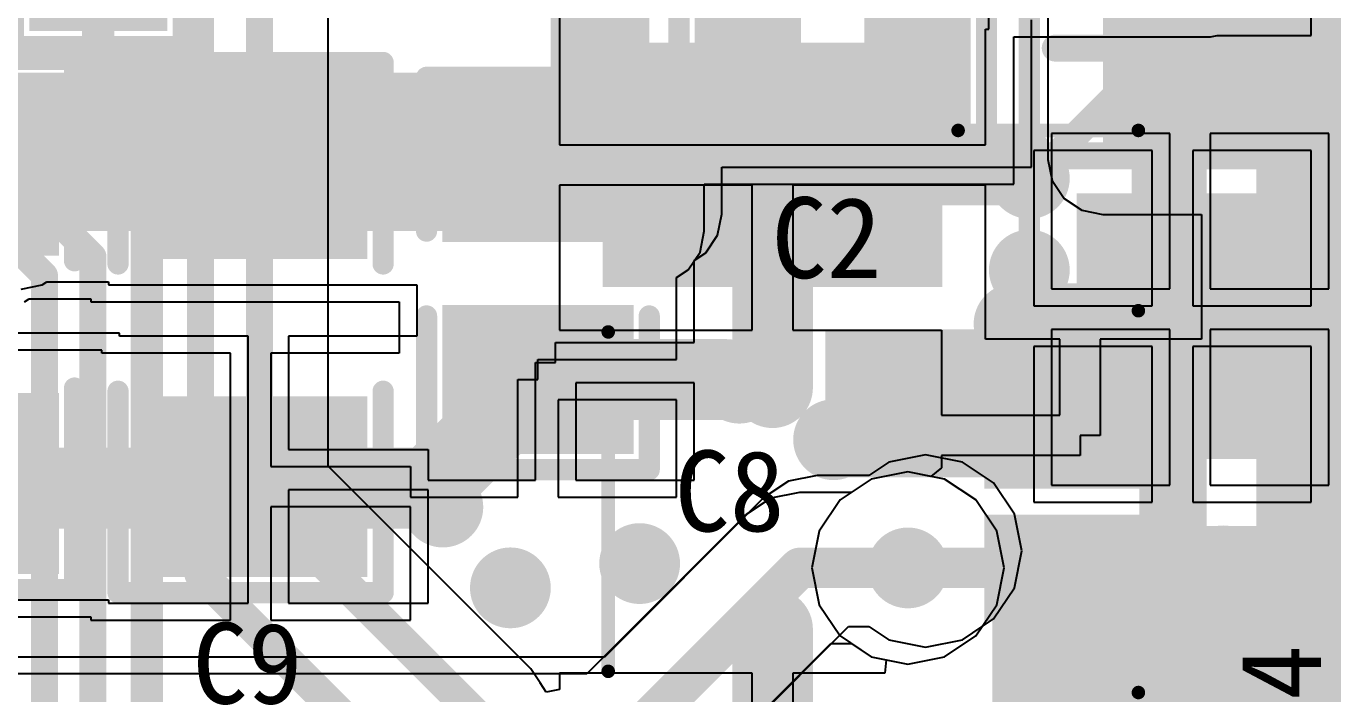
# Model space of a CAD drawing. Header units: millimetres. Extents: x 192 to 285.3, y 128.7 to 184.7.
# Drawn here: x 211.67 to 223.99, y 140.97 to 147.27 of the extents above; entities that cross this region are included whole.
import ezdxf

# ---------------------------------------------------------------- set-up
doc = ezdxf.new("R2010")
doc.units = ezdxf.units.MM
for name, color, linetype in [('BottomLayer', 5, 'Continuous'), ('BottomOverlay', 54, 'Continuous'), ('BottomPaste', 16, 'Continuous'), ('BottomSolder', 6, 'Continuous'), ('ConnectLayer', 7, 'Continuous'), ('MidLayer1', 16, 'Continuous'), ('MidLayer2', 76, 'Continuous'), ('MultiLayer', 9, 'Continuous'), ('TopLayer', 1, 'Continuous'), ('TopOverlay', 2, 'Continuous'), ('TopPaste', 8, 'Continuous'), ('TopSolder', 216, 'Continuous'), ('ViaHoleLayer', 16, 'Continuous')]:
    doc.layers.add(name, color=color, linetype=linetype)

# ---------------------------------------------------------------- blocks, each defined once
blk = doc.blocks.new('DO_214AC_B_16')
at = {"layer": 'BottomLayer'}
for points in [[(-1.137, -0.806), (1.163, -0.806), (-1.137, 0.794), (1.163, 0.794)], [(3.263, -0.806), (5.563, -0.806), (3.263, 0.794), (5.563, 0.794)]]:
    blk.add_solid(points, dxfattribs=at)
at = {"layer": 'BottomOverlay'}
for points, const_width in [([(-0.387, 1.344), (4.813, 1.344)], 0.2), ([(1.619, 0.921), (2.635, -0.095)], 0.254), ([(1.619, -1.111), (1.619, 0.921)], 0.254), ([(2.635, -0.603), (2.635, 0.921)], 0.254), ([(1.619, -1.111), (2.635, -0.095)], 0.254), ([(2.635, -1.111), (2.635, -0.603)], 0.254), ([(-0.387, -1.356), (4.813, -1.356)], 0.2)]:
    blk.add_lwpolyline(points, dxfattribs=dict(at, const_width=const_width))
for points, const_width in [([(-0.437, 1.344, 1), (-0.337, 1.344, 1)], 0.1), ([(4.763, 1.344, 1), (4.863, 1.344, 1)], 0.1), ([(1.556, 0.921, 1), (1.683, 0.921, 1)], 0.127), ([(1.556, 0.921, 1), (1.683, 0.921, 1)], 0.127), ([(2.572, 0.921, 1), (2.699, 0.921, 1)], 0.127), ([(2.572, -0.095, 1), (2.699, -0.095, 1)], 0.127), ([(2.572, -0.095, 1), (2.699, -0.095, 1)], 0.127), ([(2.572, -0.603, 1), (2.699, -0.603, 1)], 0.127), ([(2.572, -0.603, 1), (2.699, -0.603, 1)], 0.127), ([(1.556, -1.111, 1), (1.683, -1.111, 1)], 0.127), ([(1.556, -1.111, 1), (1.683, -1.111, 1)], 0.127), ([(2.572, -1.111, 1), (2.699, -1.111, 1)], 0.127), ([(-0.437, -1.356, 1), (-0.337, -1.356, 1)], 0.1), ([(4.763, -1.356, 1), (4.863, -1.356, 1)], 0.1)]:
    blk.add_lwpolyline(points, format="xyb", close=True, dxfattribs=dict(at, const_width=const_width))
at = {"layer": 'BottomPaste'}
for points in [[(-1.137, -0.806), (1.163, -0.806), (-1.137, 0.794), (1.163, 0.794)], [(3.263, -0.806), (5.563, -0.806), (3.263, 0.794), (5.563, 0.794)]]:
    blk.add_solid(points, dxfattribs=at)
at = {"layer": 'BottomSolder'}
for points in [[(-1.238, -0.908), (1.265, -0.908), (-1.238, 0.895), (1.265, 0.895)], [(3.162, -0.908), (5.665, -0.908), (3.162, 0.895), (5.665, 0.895)]]:
    blk.add_solid(points, dxfattribs=at)
blk = doc.blocks.new('DO_214AC_19')
at = {"layer": 'TopLayer'}
for points in [[(-1.137, -0.794), (1.163, -0.794), (-1.137, 0.806), (1.163, 0.806)], [(3.263, -0.794), (5.563, -0.794), (3.263, 0.806), (5.563, 0.806)]]:
    blk.add_solid(points, dxfattribs=at)
at = {"layer": 'TopOverlay'}
for points, const_width in [([(-0.387, 1.356), (4.813, 1.356)], 0.2), ([(1.619, 1.111), (1.619, -0.921)], 0.254), ([(1.619, 1.111), (2.635, 0.095)], 0.254), ([(2.635, 1.111), (2.635, 0.603)], 0.254), ([(2.635, 0.603), (2.635, -0.921)], 0.254), ([(2.635, 0.095), (1.619, -0.921)], 0.254), ([(-0.387, -1.344), (4.813, -1.344)], 0.2)]:
    blk.add_lwpolyline(points, dxfattribs=dict(at, const_width=const_width))
for points, const_width in [([(-0.437, 1.356, 1), (-0.337, 1.356, 1)], 0.1), ([(4.763, 1.356, 1), (4.863, 1.356, 1)], 0.1), ([(1.556, 1.111, 1), (1.683, 1.111, 1)], 0.127), ([(1.556, 1.111, 1), (1.683, 1.111, 1)], 0.127), ([(2.572, 1.111, 1), (2.699, 1.111, 1)], 0.127), ([(2.572, 0.603, 1), (2.699, 0.603, 1)], 0.127), ([(2.572, 0.603, 1), (2.699, 0.603, 1)], 0.127), ([(2.572, 0.095, 1), (2.699, 0.095, 1)], 0.127), ([(2.572, 0.095, 1), (2.699, 0.095, 1)], 0.127), ([(1.556, -0.921, 1), (1.683, -0.921, 1)], 0.127), ([(1.556, -0.921, 1), (1.683, -0.921, 1)], 0.127), ([(2.572, -0.921, 1), (2.699, -0.921, 1)], 0.127), ([(-0.437, -1.344, 1), (-0.337, -1.344, 1)], 0.1), ([(4.763, -1.344, 1), (4.863, -1.344, 1)], 0.1)]:
    blk.add_lwpolyline(points, format="xyb", close=True, dxfattribs=dict(at, const_width=const_width))
at = {"layer": 'TopPaste'}
for points in [[(-1.137, -0.794), (1.163, -0.794), (-1.137, 0.806), (1.163, 0.806)], [(3.263, -0.794), (5.563, -0.794), (3.263, 0.806), (5.563, 0.806)]]:
    blk.add_solid(points, dxfattribs=at)
at = {"layer": 'TopSolder'}
for points in [[(-1.238, -0.895), (1.265, -0.895), (-1.238, 0.908), (1.265, 0.908)], [(3.162, -0.895), (5.665, -0.895), (3.162, 0.908), (5.665, 0.908)]]:
    blk.add_solid(points, dxfattribs=at)
blk = doc.blocks.new('MOLEX_53261_0271_B_58')
at = {"layer": 'BottomLayer'}
for points in [[(-2.125, 0.625), (-2.125, 3.625), (-4.225, 0.625), (-4.225, 3.625)], [(4.225, 0.625), (4.225, 3.625), (2.125, 0.625), (2.125, 3.625)], [(-0.225, -1.575), (-0.225, 0.025), (-1.025, -1.575), (-1.025, 0.025)], [(1.025, -1.575), (1.025, 0.025), (0.225, -1.575), (0.225, 0.025)]]:
    blk.add_solid(points, dxfattribs=at)
at = {"layer": 'BottomOverlay', "const_width": 0.127}
for points in [[(-1.6, 3.675), (1.6, 3.675)], [(-3.5, 0.375), (-3.5, -1.325)], [(3.5, 0.375), (3.5, -1.325)], [(-3.5, -1.325), (-1.8, -1.325)], [(1.8, -1.325), (3.5, -1.325)]]:
    blk.add_lwpolyline(points, dxfattribs=at)
at = {"layer": 'BottomOverlay'}
for points, const_width in [([(-1.632, 3.675, 1), (-1.568, 3.675, 1)], 0.0635), ([(1.568, 3.675, 1), (1.632, 3.675, 1)], 0.0635), ([(-3.532, 0.375, 1), (-3.468, 0.375, 1)], 0.0635), ([(3.468, 0.375, 1), (3.532, 0.375, 1)], 0.0635), ([(-3.532, -1.325, 1), (-3.468, -1.325, 1)], 0.0635), ([(-3.532, -1.325, 1), (-3.468, -1.325, 1)], 0.0635), ([(-1.832, -1.325, 1), (-1.768, -1.325, 1)], 0.0635), ([(1.768, -1.325, 1), (1.832, -1.325, 1)], 0.0635), ([(3.468, -1.325, 1), (3.532, -1.325, 1)], 0.0635), ([(3.468, -1.325, 1), (3.532, -1.325, 1)], 0.0635), ([(-0.825, -2.125, 1), (-0.425, -2.125, 1)], 0.4)]:
    blk.add_lwpolyline(points, format="xyb", close=True, dxfattribs=dict(at, const_width=const_width))
at = {"layer": 'BottomPaste'}
for points in [[(-2.125, 0.625), (-2.125, 3.625), (-4.225, 0.625), (-4.225, 3.625)], [(4.225, 0.625), (4.225, 3.625), (2.125, 0.625), (2.125, 3.625)], [(-0.225, -1.575), (-0.225, 0.025), (-1.025, -1.575), (-1.025, 0.025)], [(1.025, -1.575), (1.025, 0.025), (0.225, -1.575), (0.225, 0.025)]]:
    blk.add_solid(points, dxfattribs=at)
at = {"layer": 'BottomSolder'}
for points in [[(-2.023, 0.523), (-2.023, 3.727), (-4.327, 0.523), (-4.327, 3.727)], [(4.327, 0.523), (4.327, 3.727), (2.023, 0.523), (2.023, 3.727)], [(-0.123, -1.677), (-0.123, 0.127), (-1.127, -1.677), (-1.127, 0.127)], [(1.127, -1.677), (1.127, 0.127), (0.123, -1.677), (0.123, 0.127)]]:
    blk.add_solid(points, dxfattribs=at)
blk = doc.blocks.new('1206_67')
at = {"layer": 'TopLayer'}
for points in [[(-2.25, -1), (-0.75, -1), (-2.25, 1), (-0.75, 1)], [(0.75, -1), (2.25, -1), (0.75, 1), (2.25, 1)]]:
    blk.add_solid(points, dxfattribs=at)
at = {"layer": 'TopOverlay', "const_width": 0.2}
for points in [[(-2.5, 1.25), (-0.6, 1.25)], [(-2.5, 1.25), (-2.5, -1.25)], [(0.6, 1.25), (2.5, 1.25)], [(2.5, 1.25), (2.5, -1.25)], [(-2.5, -1.25), (-0.6, -1.25)], [(0.6, -1.25), (2.5, -1.25)]]:
    blk.add_lwpolyline(points, dxfattribs=at)
at = {"layer": 'TopOverlay', "const_width": 0.1}
for points in [[(-2.55, 1.25, 1), (-2.45, 1.25, 1)], [(-2.55, 1.25, 1), (-2.45, 1.25, 1)], [(-0.65, 1.25, 1), (-0.55, 1.25, 1)], [(0.55, 1.25, 1), (0.65, 1.25, 1)], [(2.45, 1.25, 1), (2.55, 1.25, 1)], [(2.45, 1.25, 1), (2.55, 1.25, 1)], [(-2.55, -1.25, 1), (-2.45, -1.25, 1)], [(-2.55, -1.25, 1), (-2.45, -1.25, 1)], [(-0.65, -1.25, 1), (-0.55, -1.25, 1)], [(0.55, -1.25, 1), (0.65, -1.25, 1)], [(2.45, -1.25, 1), (2.55, -1.25, 1)], [(2.45, -1.25, 1), (2.55, -1.25, 1)]]:
    blk.add_lwpolyline(points, format="xyb", close=True, dxfattribs=at)
at = {"layer": 'TopPaste'}
for points in [[(-2.25, -1), (-0.75, -1), (-2.25, 1), (-0.75, 1)], [(0.75, -1), (2.25, -1), (0.75, 1), (2.25, 1)]]:
    blk.add_solid(points, dxfattribs=at)
at = {"layer": 'TopSolder'}
for points in [[(-2.352, -1.102), (-0.648, -1.102), (-2.352, 1.102), (-0.648, 1.102)], [(0.648, -1.102), (2.352, -1.102), (0.648, 1.102), (2.352, 1.102)]]:
    blk.add_solid(points, dxfattribs=at)
blk = doc.blocks.new('0603_72')
at = {"layer": 'TopLayer'}
for points in [[(-1.2, -0.55), (-0.4, -0.55), (-1.2, 0.55), (-0.4, 0.55)], [(0.4, -0.55), (1.2, -0.55), (0.4, 0.55), (1.2, 0.55)]]:
    blk.add_solid(points, dxfattribs=at)
at = {"layer": 'TopOverlay', "const_width": 0.2}
for points in [[(-1.45, 0.8), (-0.4, 0.8)], [(-1.45, -0.8), (-1.45, 0.8)], [(0.4, 0.8), (1.45, 0.8)], [(1.45, -0.8), (1.45, 0.8)], [(-1.45, -0.8), (-0.4, -0.8)], [(0.4, -0.8), (1.45, -0.8)]]:
    blk.add_lwpolyline(points, dxfattribs=at)
at = {"layer": 'TopOverlay', "const_width": 0.1}
for points in [[(-1.5, 0.8, 1), (-1.4, 0.8, 1)], [(-1.5, 0.8, 1), (-1.4, 0.8, 1)], [(-0.45, 0.8, 1), (-0.35, 0.8, 1)], [(0.35, 0.8, 1), (0.45, 0.8, 1)], [(1.4, 0.8, 1), (1.5, 0.8, 1)], [(1.4, 0.8, 1), (1.5, 0.8, 1)], [(-1.5, -0.8, 1), (-1.4, -0.8, 1)], [(-1.5, -0.8, 1), (-1.4, -0.8, 1)], [(-0.45, -0.8, 1), (-0.35, -0.8, 1)], [(0.35, -0.8, 1), (0.45, -0.8, 1)], [(1.4, -0.8, 1), (1.5, -0.8, 1)], [(1.4, -0.8, 1), (1.5, -0.8, 1)]]:
    blk.add_lwpolyline(points, format="xyb", close=True, dxfattribs=at)
at = {"layer": 'TopPaste'}
for points in [[(-1.2, -0.55), (-0.4, -0.55), (-1.2, 0.55), (-0.4, 0.55)], [(0.4, -0.55), (1.2, -0.55), (0.4, 0.55), (1.2, 0.55)]]:
    blk.add_solid(points, dxfattribs=at)
at = {"layer": 'TopSolder'}
for points in [[(-1.302, -0.652), (-0.298, -0.652), (-1.302, 0.652), (-0.298, 0.652)], [(0.298, -0.652), (1.302, -0.652), (0.298, 0.652), (1.302, 0.652)]]:
    blk.add_solid(points, dxfattribs=at)
blk = doc.blocks.new('1206_73')
at = {"layer": 'TopLayer'}
for points in [[(-2.25, -1), (-0.75, -1), (-2.25, 1), (-0.75, 1)], [(0.75, -1), (2.25, -1), (0.75, 1), (2.25, 1)]]:
    blk.add_solid(points, dxfattribs=at)
at = {"layer": 'TopOverlay', "const_width": 0.2}
for points in [[(-2.5, -1.25), (-2.5, 1.25)], [(-0.6, 1.25), (-2.5, 1.25)], [(2.5, 1.25), (0.6, 1.25)], [(2.5, -1.25), (2.5, 1.25)], [(-0.6, -1.25), (-2.5, -1.25)], [(2.5, -1.25), (0.6, -1.25)]]:
    blk.add_lwpolyline(points, dxfattribs=at)
at = {"layer": 'TopOverlay', "const_width": 0.1}
for points in [[(-2.55, 1.25, 1), (-2.45, 1.25, 1)], [(-2.55, 1.25, 1), (-2.45, 1.25, 1)], [(-0.65, 1.25, 1), (-0.55, 1.25, 1)], [(0.55, 1.25, 1), (0.65, 1.25, 1)], [(2.45, 1.25, 1), (2.55, 1.25, 1)], [(2.45, 1.25, 1), (2.55, 1.25, 1)], [(-2.55, -1.25, 1), (-2.45, -1.25, 1)], [(-2.55, -1.25, 1), (-2.45, -1.25, 1)], [(-0.65, -1.25, 1), (-0.55, -1.25, 1)], [(0.55, -1.25, 1), (0.65, -1.25, 1)], [(2.45, -1.25, 1), (2.55, -1.25, 1)], [(2.45, -1.25, 1), (2.55, -1.25, 1)]]:
    blk.add_lwpolyline(points, format="xyb", close=True, dxfattribs=at)
at = {"layer": 'TopPaste'}
for points in [[(-2.25, -1), (-0.75, -1), (-2.25, 1), (-0.75, 1)], [(0.75, -1), (2.25, -1), (0.75, 1), (2.25, 1)]]:
    blk.add_solid(points, dxfattribs=at)
at = {"layer": 'TopSolder'}
for points in [[(-2.352, -1.102), (-0.648, -1.102), (-2.352, 1.102), (-0.648, 1.102)], [(0.648, -1.102), (2.352, -1.102), (0.648, 1.102), (2.352, 1.102)]]:
    blk.add_solid(points, dxfattribs=at)
blk = doc.blocks.new('0805_74')
at = {"layer": 'TopLayer'}
for points in [[(-1.6, -0.8), (-0.4, -0.8), (-1.6, 0.8), (-0.4, 0.8)], [(0.4, -0.8), (1.6, -0.8), (0.4, 0.8), (1.6, 0.8)]]:
    blk.add_solid(points, dxfattribs=at)
at = {"layer": 'TopOverlay', "const_width": 0.2}
for points in [[(-0.4, 1.05), (-1.85, 1.05)], [(-1.85, -1.05), (-1.85, 1.05)], [(1.85, 1.05), (0.4, 1.05)], [(1.85, -1.05), (1.85, 1.05)], [(-0.4, -1.05), (-1.85, -1.05)], [(1.85, -1.05), (0.4, -1.05)]]:
    blk.add_lwpolyline(points, dxfattribs=at)
at = {"layer": 'TopOverlay', "const_width": 0.1}
for points in [[(-1.9, 1.05, 1), (-1.8, 1.05, 1)], [(-1.9, 1.05, 1), (-1.8, 1.05, 1)], [(-0.45, 1.05, 1), (-0.35, 1.05, 1)], [(0.35, 1.05, 1), (0.45, 1.05, 1)], [(1.8, 1.05, 1), (1.9, 1.05, 1)], [(1.8, 1.05, 1), (1.9, 1.05, 1)], [(-1.9, -1.05, 1), (-1.8, -1.05, 1)], [(-1.9, -1.05, 1), (-1.8, -1.05, 1)], [(-0.45, -1.05, 1), (-0.35, -1.05, 1)], [(0.35, -1.05, 1), (0.45, -1.05, 1)], [(1.8, -1.05, 1), (1.9, -1.05, 1)], [(1.8, -1.05, 1), (1.9, -1.05, 1)]]:
    blk.add_lwpolyline(points, format="xyb", close=True, dxfattribs=at)
at = {"layer": 'TopPaste'}
for points in [[(-1.6, -0.8), (-0.4, -0.8), (-1.6, 0.8), (-0.4, 0.8)], [(0.4, -0.8), (1.6, -0.8), (0.4, 0.8), (1.6, 0.8)]]:
    blk.add_solid(points, dxfattribs=at)
at = {"layer": 'TopSolder'}
for points in [[(-1.702, -0.902), (-0.298, -0.902), (-1.702, 0.902), (-0.298, 0.902)], [(0.298, -0.902), (1.702, -0.902), (0.298, 0.902), (1.702, 0.902)]]:
    blk.add_solid(points, dxfattribs=at)
blk = doc.blocks.new('0603_B_110')
at = {"layer": 'BottomLayer'}
for points in [[(-1.2, -0.55), (-0.4, -0.55), (-1.2, 0.55), (-0.4, 0.55)], [(0.4, -0.55), (1.2, -0.55), (0.4, 0.55), (1.2, 0.55)]]:
    blk.add_solid(points, dxfattribs=at)
at = {"layer": 'BottomOverlay', "const_width": 0.2}
for points in [[(-1.45, 0.8), (-0.4, 0.8)], [(-1.45, 0.8), (-1.45, -0.8)], [(0.4, 0.8), (1.45, 0.8)], [(1.45, 0.8), (1.45, -0.8)], [(-1.45, -0.8), (-0.4, -0.8)], [(0.4, -0.8), (1.45, -0.8)]]:
    blk.add_lwpolyline(points, dxfattribs=at)
at = {"layer": 'BottomOverlay', "const_width": 0.1}
for points in [[(-1.5, 0.8, 1), (-1.4, 0.8, 1)], [(-1.5, 0.8, 1), (-1.4, 0.8, 1)], [(-0.45, 0.8, 1), (-0.35, 0.8, 1)], [(0.35, 0.8, 1), (0.45, 0.8, 1)], [(1.4, 0.8, 1), (1.5, 0.8, 1)], [(1.4, 0.8, 1), (1.5, 0.8, 1)], [(-1.5, -0.8, 1), (-1.4, -0.8, 1)], [(-1.5, -0.8, 1), (-1.4, -0.8, 1)], [(-0.45, -0.8, 1), (-0.35, -0.8, 1)], [(0.35, -0.8, 1), (0.45, -0.8, 1)], [(1.4, -0.8, 1), (1.5, -0.8, 1)], [(1.4, -0.8, 1), (1.5, -0.8, 1)]]:
    blk.add_lwpolyline(points, format="xyb", close=True, dxfattribs=at)
at = {"layer": 'BottomPaste'}
for points in [[(-1.2, -0.55), (-0.4, -0.55), (-1.2, 0.55), (-0.4, 0.55)], [(0.4, -0.55), (1.2, -0.55), (0.4, 0.55), (1.2, 0.55)]]:
    blk.add_solid(points, dxfattribs=at)
at = {"layer": 'BottomSolder'}
for points in [[(-1.302, -0.652), (-0.298, -0.652), (-1.302, 0.652), (-0.298, 0.652)], [(0.298, -0.652), (1.302, -0.652), (0.298, 0.652), (1.302, 0.652)]]:
    blk.add_solid(points, dxfattribs=at)

msp = doc.modelspace()

# ---------------------------------------------------------------- linework, layer by layer
at = {"layer": 'BottomLayer'}
for p, q in [((214.516, 143.115), (214.516, 149.541)), ((220.746, 147.236), (220.746, 148.56)), ((221.303, 148.56), (221.303, 146.008)), ((216.698, 147.515), (216.698, 146.147)), ((220.714, 146.147), (220.714, 147.236)), ((220.714, 147.236), (220.746, 147.236)), ((216.698, 146.147), (220.714, 146.147)), ((221.303, 146.008), (221.343, 145.809)), ((221.343, 145.809), (221.455, 145.641)), ((218.515, 145.766), (216.698, 145.766)), ((216.698, 145.766), (216.698, 144.399)), ((218.515, 144.399), (218.515, 145.766)), ((220.714, 145.766), (218.896, 145.766)), ((218.896, 145.766), (218.896, 144.399)), ((220.714, 144.399), (220.714, 145.766)), ((221.455, 145.641), (221.623, 145.529)), ((221.623, 145.529), (221.821, 145.49)), ((221.821, 145.49), (222.751, 145.49)), ((222.751, 145.49), (222.751, 144.315)), ((216.698, 144.399), (218.515, 144.399)), ((218.896, 144.399), (220.298, 144.399)), ((220.298, 144.399), (220.298, 144.315)), ((220.298, 144.315), (220.298, 144.315)), ((220.298, 144.315), (220.298, 143.597)), ((220.714, 144.315), (220.714, 144.399)), ((220.714, 144.399), (220.714, 144.399)), ((221.415, 144.315), (220.714, 144.315)), ((221.415, 143.597), (221.415, 144.315)), ((222.751, 144.315), (221.796, 144.315)), ((221.796, 144.315), (221.796, 143.407)), ((220.298, 143.597), (221.415, 143.597)), ((221.796, 143.407), (221.606, 143.407)), ((221.606, 143.407), (221.606, 143.216)), ((221.606, 143.216), (220.298, 143.216)), ((220.298, 143.216), (220.298, 143.101)), ((216.426, 141.204), (214.516, 143.115)), ((220.298, 143.101), (220.2, 143.02)), ((219.636, 142.994), (219.342, 142.798)), ((219.983, 143.063), (219.636, 142.994)), ((220.2, 143.02), (219.983, 143.063)), ((219.342, 142.798), (219.145, 142.504)), ((219.145, 142.504), (219.076, 142.157)), ((219.076, 142.157), (219.145, 141.81)), ((219.145, 141.81), (219.342, 141.516)), ((219.342, 141.516), (219.636, 141.319)), ((219.636, 141.319), (219.777, 141.291)), ((219.777, 141.291), (219.765, 141.165)), ((216.514, 141.073), (216.426, 141.204)), ((216.426, 141.204), (216.426, 141.204)), ((218.515, 141.165), (216.698, 141.165)), ((216.698, 141.165), (216.698, 141.011)), ((218.515, 139.607), (218.515, 141.165)), ((219.765, 141.165), (218.896, 141.165)), ((218.896, 141.165), (218.896, 139.797)), ((216.572, 140.986), (216.514, 141.073)), ((216.698, 141.011), (216.572, 140.986))]:
    msp.add_line(p, q, dxfattribs=at)
for points, const_width in [([(213.312, 142.731), (213.312, 157.234)], 0.254), ([(213.868, 142.81), (213.868, 157.028)], 0.254), ([(212.347, 145.957), (212.347, 147.722)], 0.305), ([(210.95, 146.439), (212.296, 145.093)], 0.254), ([(210.442, 146.312), (211.839, 144.915)], 0.254), ([(216.691, 145.957), (221, 145.957)], 0.762), ([(218.706, 143.857), (218.706, 145.957)], 0.762), ([(212.347, 145.957), (212.804, 145.5)], 0.305), ([(212.804, 140.801), (212.804, 145.5)], 0.305), ([(212.296, 145.042), (212.296, 145.093)], 0.254), ([(212.296, 139.937), (212.296, 145.042)], 0.254), ([(211.839, 138.568), (211.839, 144.915)], 0.254), ([(213.868, 142.81), (215.95, 140.728)], 0.305), ([(213.312, 142.096), (213.312, 142.731)], 0.305), ([(219.983, 142.157), (221.606, 142.157)], 0.381), ([(213.312, 142.096), (215.197, 140.212)], 0.305), ([(218.706, 139.607), (218.706, 141.579)], 0.762)]:
    msp.add_lwpolyline(points, dxfattribs=dict(at, const_width=const_width))
for points, const_width in [([(216.5, 145.957, 1), (216.881, 145.957, 1)], 0.381), ([(218.515, 145.957, 1), (218.896, 145.957, 1)], 0.381), ([(220.81, 145.957, 1), (221.191, 145.957, 1)], 0.381), ([(220.937, 145.83, 1), (221.318, 145.83, 1)], 0.381), ([(212.271, 145.957, 1), (212.423, 145.957, 1)], 0.152), ([(212.271, 145.957, 1), (212.423, 145.957, 1)], 0.152), ([(212.728, 145.5, 1), (212.881, 145.5, 1)], 0.152), ([(212.728, 145.5, 1), (212.881, 145.5, 1)], 0.152), ([(220.937, 144.966, 1), (221.318, 144.966, 1)], 0.381), ([(212.233, 145.093, 1), (212.36, 145.093, 1)], 0.127), ([(212.233, 145.093, 1), (212.36, 145.093, 1)], 0.127), ([(212.233, 145.042, 1), (212.36, 145.042, 1)], 0.127), ([(212.233, 145.042, 1), (212.36, 145.042, 1)], 0.127), ([(211.776, 144.915, 1), (211.903, 144.915, 1)], 0.127), ([(211.776, 144.915, 1), (211.903, 144.915, 1)], 0.127), ([(219.853, 144.026, 1), (220.234, 144.026, 1)], 0.381), ([(218.202, 143.899, 1), (218.583, 143.899, 1)], 0.381), ([(218.515, 143.857, 1), (218.896, 143.857, 1)], 0.381), ([(219.091, 143.366, 1), (219.472, 143.366, 1)], 0.381), ([(215.406, 142.731, 1), (215.787, 142.731, 1)], 0.381), ([(213.792, 142.81, 1), (213.945, 142.81, 1)], 0.152), ([(213.236, 142.731, 1), (213.389, 142.731, 1)], 0.152), ([(213.249, 142.731, 1), (213.376, 142.731, 1)], 0.127), ([(213.805, 142.81, 1), (213.932, 142.81, 1)], 0.127), ([(217.262, 142.198, 1), (217.643, 142.198, 1)], 0.381), ([(219.792, 142.157, 1), (220.173, 142.157, 1)], 0.381), ([(216.043, 141.969, 1), (216.424, 141.969, 1)], 0.381), ([(219.887, 142.157, 1), (220.078, 142.157, 1)], 0.191), ([(221.511, 142.157, 1), (221.701, 142.157, 1)], 0.191), ([(213.236, 142.096, 1), (213.389, 142.096, 1)], 0.152), ([(213.236, 142.096, 1), (213.389, 142.096, 1)], 0.152), ([(218.515, 141.579, 1), (218.896, 141.579, 1)], 0.381)]:
    msp.add_lwpolyline(points, format="xyb", close=True, dxfattribs=dict(at, const_width=const_width))
for points in [[(221.821, 146.008), (225.758, 146.008), (221.821, 150.072), (225.758, 150.072)], [(223.269, 141.817), (225.835, 141.817), (223.269, 147.405), (225.835, 147.405)], [(219.205, 143.01), (222.761, 143.01), (219.205, 144.407), (222.761, 144.407)], [(220.78, 140.623), (225.835, 140.623), (220.78, 142.553), (225.835, 142.553)]]:
    msp.add_solid(points, dxfattribs=at)
at = {"layer": 'ConnectLayer'}
for p, q in [((214.516, 143.115), (214.516, 149.541)), ((220.746, 147.236), (220.746, 148.56)), ((221.303, 148.56), (221.303, 146.008)), ((216.698, 147.515), (216.698, 146.147)), ((221.148, 145.935), (221.148, 147.326)), ((220.714, 146.147), (220.714, 147.236)), ((220.714, 147.236), (220.746, 147.236)), ((222.453, 146.254), (221.336, 146.254)), ((221.336, 146.254), (221.336, 144.787)), ((222.453, 144.787), (222.453, 146.254)), ((223.952, 146.254), (222.834, 146.254)), ((222.834, 146.254), (222.834, 144.787)), ((223.952, 144.787), (223.952, 146.254)), ((216.698, 146.147), (220.714, 146.147)), ((218.228, 145.493), (218.228, 145.935)), ((218.228, 145.935), (221.148, 145.935)), ((221.303, 146.008), (221.343, 145.809)), ((221.343, 145.809), (221.455, 145.641)), ((218.515, 145.766), (216.698, 145.766)), ((216.698, 145.766), (216.698, 144.399)), ((218.515, 144.399), (218.515, 145.766)), ((220.714, 145.766), (218.896, 145.766)), ((218.896, 145.766), (218.896, 144.399)), ((220.714, 144.399), (220.714, 145.766)), ((221.455, 145.641), (221.623, 145.529)), ((218.188, 145.295), (218.228, 145.493)), ((221.623, 145.529), (221.821, 145.49)), ((221.821, 145.49), (222.751, 145.49)), ((222.751, 145.49), (222.751, 144.315)), ((218.076, 145.127), (218.188, 145.295)), ((217.968, 145.055), (218.076, 145.127)), ((217.968, 144.985), (217.968, 145.055)), ((217.968, 144.284), (217.968, 144.985)), ((211.62, 144.786), (211.818, 144.826)), ((211.818, 144.826), (211.862, 144.855)), ((211.862, 144.855), (212.442, 144.855)), ((212.442, 144.855), (212.442, 144.825)), ((212.442, 144.825), (215.352, 144.825)), ((215.352, 144.825), (215.352, 144.341)), ((221.336, 144.787), (222.453, 144.787)), ((222.834, 144.787), (223.952, 144.787)), ((212.548, 144.371), (211.23, 144.371)), ((212.548, 144.341), (212.548, 144.371)), ((213.759, 144.341), (212.548, 144.341)), ((213.759, 143.083), (213.759, 144.341)), ((215.352, 144.341), (214.14, 144.341)), ((214.14, 144.341), (214.14, 143.274)), ((216.698, 144.399), (218.515, 144.399)), ((218.896, 144.399), (220.298, 144.399)), ((220.298, 144.399), (220.298, 144.315)), ((220.298, 144.315), (220.298, 144.315)), ((220.298, 144.315), (220.298, 143.597)), ((220.714, 144.315), (220.714, 144.399)), ((220.714, 144.399), (220.714, 144.399)), ((221.415, 144.315), (220.714, 144.315)), ((222.453, 144.406), (221.336, 144.406)), ((221.336, 144.406), (221.336, 142.938)), ((221.415, 143.597), (221.415, 144.315)), ((222.751, 144.315), (221.796, 144.315)), ((221.796, 144.315), (221.796, 143.407)), ((222.453, 142.938), (222.453, 144.406)), ((223.952, 144.406), (222.834, 144.406)), ((222.834, 144.406), (222.834, 142.938)), ((223.952, 142.938), (223.952, 144.406)), ((216.66, 144.093), (216.66, 144.284)), ((216.66, 144.284), (217.968, 144.284)), ((216.469, 142.985), (216.469, 144.093)), ((216.469, 144.093), (216.66, 144.093)), ((217.968, 143.903), (216.85, 143.903)), ((216.85, 143.903), (216.85, 142.985)), ((217.968, 142.985), (217.968, 143.903)), ((220.298, 143.597), (221.415, 143.597)), ((221.796, 143.407), (221.606, 143.407)), ((221.606, 143.407), (221.606, 143.216)), ((214.14, 143.274), (215.458, 143.274)), ((215.458, 143.274), (215.458, 142.985)), ((220.149, 143.223), (219.802, 143.154)), ((220.496, 143.154), (220.149, 143.223)), ((221.606, 143.216), (220.298, 143.216)), ((220.298, 143.216), (220.298, 143.101)), ((213.759, 141.825), (213.759, 143.083)), ((216.426, 141.204), (214.516, 143.115)), ((219.802, 143.154), (219.615, 143.029)), ((220.298, 143.101), (220.2, 143.02)), ((220.79, 142.958), (220.496, 143.154)), ((215.458, 142.985), (216.469, 142.985)), ((216.85, 142.985), (217.968, 142.985)), ((218.855, 142.975), (218.624, 142.821)), ((219.128, 143.029), (218.855, 142.975)), ((219.615, 143.029), (219.128, 143.029)), ((219.636, 142.994), (219.342, 142.798)), ((219.636, 142.994), (219.342, 142.798)), ((219.983, 143.063), (219.636, 142.994)), ((219.983, 143.063), (219.636, 142.994)), ((220.329, 142.994), (219.983, 143.063)), ((220.2, 143.02), (219.983, 143.063)), ((220.624, 142.798), (220.329, 142.994)), ((220.987, 142.664), (220.79, 142.958)), ((215.458, 142.893), (214.14, 142.893)), ((214.14, 142.893), (214.14, 141.825)), ((215.458, 141.825), (215.458, 142.893)), ((221.336, 142.938), (222.453, 142.938)), ((222.834, 142.938), (223.952, 142.938)), ((218.624, 142.821), (217.121, 141.317)), ((219.342, 142.798), (219.145, 142.504)), ((219.342, 142.798), (219.145, 142.504)), ((220.82, 142.504), (220.624, 142.798)), ((221.056, 142.317), (220.987, 142.664)), ((219.145, 142.504), (219.076, 142.157)), ((219.145, 142.504), (219.076, 142.157)), ((220.889, 142.157), (220.82, 142.504)), ((220.987, 141.97), (221.056, 142.317)), ((219.076, 142.157), (219.145, 141.81)), ((219.076, 142.157), (219.145, 141.81)), ((220.82, 141.81), (220.889, 142.157)), ((220.79, 141.676), (220.987, 141.97)), ((211.23, 141.855), (212.442, 141.855)), ((212.442, 141.855), (212.442, 141.825)), ((212.442, 141.825), (213.759, 141.825)), ((214.14, 141.825), (215.458, 141.825)), ((219.145, 141.81), (219.342, 141.516)), ((219.145, 141.81), (219.342, 141.516)), ((220.624, 141.516), (220.82, 141.81)), ((218.071, 140.253), (219.423, 141.605)), ((219.423, 141.605), (219.615, 141.605)), ((219.615, 141.605), (219.802, 141.48)), ((220.496, 141.48), (220.79, 141.676)), ((219.342, 141.516), (219.636, 141.319)), ((219.342, 141.516), (219.636, 141.319)), ((219.802, 141.48), (220.149, 141.411)), ((220.149, 141.411), (220.496, 141.48)), ((220.329, 141.319), (220.624, 141.516)), ((217.121, 141.317), (211.346, 141.317)), ((219.636, 141.319), (219.983, 141.25)), ((219.636, 141.319), (219.777, 141.291)), ((219.777, 141.291), (219.765, 141.165)), ((219.983, 141.25), (220.329, 141.319)), ((216.514, 141.073), (216.426, 141.204)), ((216.426, 141.204), (216.426, 141.204)), ((218.515, 141.165), (216.698, 141.165)), ((216.698, 141.165), (216.698, 141.011)), ((218.515, 139.607), (218.515, 141.165)), ((219.765, 141.165), (218.896, 141.165)), ((218.896, 141.165), (218.896, 139.797)), ((216.572, 140.986), (216.514, 141.073)), ((216.698, 141.011), (216.572, 140.986))]:
    msp.add_line(p, q, dxfattribs=at)
at = {"layer": 'MidLayer1'}
for p, q in [((219.636, 142.994), (219.342, 142.798)), ((219.983, 143.063), (219.636, 142.994)), ((220.329, 142.994), (219.983, 143.063)), ((220.624, 142.798), (220.329, 142.994)), ((219.342, 142.798), (219.145, 142.504)), ((220.82, 142.504), (220.624, 142.798)), ((219.145, 142.504), (219.076, 142.157)), ((220.889, 142.157), (220.82, 142.504)), ((219.076, 142.157), (219.145, 141.81)), ((220.82, 141.81), (220.889, 142.157)), ((219.145, 141.81), (219.342, 141.516)), ((220.624, 141.516), (220.82, 141.81)), ((219.342, 141.516), (219.636, 141.319)), ((220.329, 141.319), (220.624, 141.516)), ((219.636, 141.319), (219.983, 141.25)), ((219.983, 141.25), (220.329, 141.319))]:
    msp.add_line(p, q, dxfattribs=at)
at = {"layer": 'MidLayer1', "const_width": 0.381}
for points in [[(220.937, 145.83, 1), (221.318, 145.83, 1)], [(220.937, 144.966, 1), (221.318, 144.966, 1)], [(219.853, 144.026, 1), (220.234, 144.026, 1)], [(218.202, 143.899, 1), (218.583, 143.899, 1)], [(219.091, 143.366, 1), (219.472, 143.366, 1)], [(215.406, 142.731, 1), (215.787, 142.731, 1)], [(217.262, 142.198, 1), (217.643, 142.198, 1)], [(219.792, 142.157, 1), (220.173, 142.157, 1)], [(216.043, 141.969, 1), (216.424, 141.969, 1)]]:
    msp.add_lwpolyline(points, format="xyb", close=True, dxfattribs=at)
at = {"layer": 'MidLayer2'}
for p, q in [((219.636, 142.994), (219.342, 142.798)), ((219.983, 143.063), (219.636, 142.994)), ((220.329, 142.994), (219.983, 143.063)), ((220.624, 142.798), (220.329, 142.994)), ((219.342, 142.798), (219.145, 142.504)), ((220.82, 142.504), (220.624, 142.798)), ((219.145, 142.504), (219.076, 142.157)), ((220.889, 142.157), (220.82, 142.504)), ((219.076, 142.157), (219.145, 141.81)), ((220.82, 141.81), (220.889, 142.157)), ((219.145, 141.81), (219.342, 141.516)), ((220.624, 141.516), (220.82, 141.81)), ((219.342, 141.516), (219.636, 141.319)), ((220.329, 141.319), (220.624, 141.516)), ((219.636, 141.319), (219.983, 141.25)), ((219.983, 141.25), (220.329, 141.319))]:
    msp.add_line(p, q, dxfattribs=at)
at = {"layer": 'MidLayer2', "const_width": 0.381}
for points in [[(220.937, 145.83, 1), (221.318, 145.83, 1)], [(220.937, 144.966, 1), (221.318, 144.966, 1)], [(219.853, 144.026, 1), (220.234, 144.026, 1)], [(218.202, 143.899, 1), (218.583, 143.899, 1)], [(219.091, 143.366, 1), (219.472, 143.366, 1)], [(215.406, 142.731, 1), (215.787, 142.731, 1)], [(217.262, 142.198, 1), (217.643, 142.198, 1)], [(219.792, 142.157, 1), (220.173, 142.157, 1)], [(216.043, 141.969, 1), (216.424, 141.969, 1)]]:
    msp.add_lwpolyline(points, format="xyb", close=True, dxfattribs=at)
at = {"layer": 'MultiLayer', "const_width": 0.381}
for points in [[(220.937, 145.83, 1), (221.318, 145.83, 1)], [(220.937, 144.966, 1), (221.318, 144.966, 1)], [(219.853, 144.026, 1), (220.234, 144.026, 1)], [(218.202, 143.899, 1), (218.583, 143.899, 1)], [(219.091, 143.366, 1), (219.472, 143.366, 1)], [(215.406, 142.731, 1), (215.787, 142.731, 1)], [(217.262, 142.198, 1), (217.643, 142.198, 1)], [(219.792, 142.157, 1), (220.173, 142.157, 1)], [(216.043, 141.969, 1), (216.424, 141.969, 1)]]:
    msp.add_lwpolyline(points, format="xyb", close=True, dxfattribs=at)
at = {"layer": 'TopLayer'}
for p, q in [((223.785, 147.178), (223.785, 150.494)), ((220.981, 145.775), (220.981, 147.166)), ((220.981, 147.166), (222.837, 147.166)), ((222.837, 147.166), (222.898, 147.178)), ((222.898, 147.178), (223.785, 147.178)), ((222.287, 146.094), (221.169, 146.094)), ((221.169, 146.094), (221.169, 144.627)), ((222.287, 144.627), (222.287, 146.094)), ((223.785, 146.094), (222.668, 146.094)), ((222.668, 146.094), (222.668, 144.627)), ((223.785, 144.627), (223.785, 146.094)), ((218.061, 145.333), (218.061, 145.775)), ((218.061, 145.775), (220.981, 145.775)), ((218.022, 145.135), (218.061, 145.333)), ((217.91, 144.967), (218.022, 145.135)), ((217.801, 144.894), (217.91, 144.967)), ((217.801, 144.825), (217.801, 144.894)), ((217.801, 144.123), (217.801, 144.825)), ((211.652, 144.665), (211.696, 144.695)), ((211.696, 144.695), (212.275, 144.695)), ((212.275, 144.695), (212.275, 144.665)), ((212.275, 144.665), (215.185, 144.665)), ((215.185, 144.665), (215.185, 144.181)), ((221.169, 144.627), (222.287, 144.627)), ((222.668, 144.627), (223.785, 144.627)), ((212.381, 144.211), (211.064, 144.211)), ((212.381, 144.181), (212.381, 144.211)), ((222.287, 144.246), (221.169, 144.246)), ((221.169, 144.246), (221.169, 142.778)), ((222.287, 142.778), (222.287, 144.246)), ((223.785, 144.246), (222.668, 144.246)), ((222.668, 144.246), (222.668, 142.778)), ((223.785, 142.778), (223.785, 144.246)), ((213.593, 144.181), (212.381, 144.181)), ((213.593, 142.923), (213.593, 144.181)), ((215.185, 144.181), (213.974, 144.181)), ((213.974, 144.181), (213.974, 143.113)), ((216.493, 143.933), (216.493, 144.123)), ((216.493, 144.123), (217.801, 144.123)), ((216.303, 142.825), (216.303, 143.933)), ((216.303, 143.933), (216.493, 143.933)), ((217.801, 143.742), (216.684, 143.742)), ((216.684, 143.742), (216.684, 142.825)), ((217.801, 142.825), (217.801, 143.742)), ((213.974, 143.113), (215.291, 143.113)), ((215.291, 143.113), (215.291, 142.825)), ((219.636, 142.994), (219.448, 142.869)), ((219.983, 143.063), (219.636, 142.994)), ((220.329, 142.994), (219.983, 143.063)), ((220.624, 142.798), (220.329, 142.994)), ((213.593, 141.665), (213.593, 142.923)), ((218.961, 142.869), (218.689, 142.815)), ((219.448, 142.869), (218.961, 142.869)), ((215.291, 142.732), (213.974, 142.732)), ((213.974, 142.732), (213.974, 141.665)), ((215.291, 142.825), (216.303, 142.825)), ((215.291, 141.665), (215.291, 142.732)), ((216.684, 142.825), (217.801, 142.825)), ((218.689, 142.815), (218.458, 142.66)), ((220.82, 142.504), (220.624, 142.798)), ((221.169, 142.778), (222.287, 142.778)), ((222.668, 142.778), (223.785, 142.778)), ((218.458, 142.66), (216.954, 141.157)), ((220.889, 142.157), (220.82, 142.504)), ((220.82, 141.81), (220.889, 142.157)), ((220.624, 141.516), (220.82, 141.81)), ((211.064, 141.695), (212.275, 141.695)), ((212.275, 141.695), (212.275, 141.665)), ((212.275, 141.665), (213.593, 141.665)), ((213.974, 141.665), (215.291, 141.665)), ((220.329, 141.319), (220.624, 141.516)), ((217.904, 140.093), (219.256, 141.445)), ((219.256, 141.445), (219.448, 141.445)), ((219.448, 141.445), (219.636, 141.319)), ((219.636, 141.319), (219.983, 141.25)), ((219.983, 141.25), (220.329, 141.319)), ((216.954, 141.157), (211.18, 141.157))]:
    msp.add_line(p, q, dxfattribs=at)
for points, const_width in [([(217.043, 146.483), (217.043, 148.863)], 0.305), ([(218.313, 146.993), (218.313, 148.863)], 0.508), ([(220.073, 146.833), (220.073, 148.095)], 0.381), ([(222.482, 142.172), (222.482, 146.363)], 0.635), ([(220.983, 144.458), (224.412, 144.458)], 0.762), ([(215.469, 142.909), (216.493, 143.933)], 0.762), ([(216.493, 143.933), (218.274, 143.933)], 0.762), ([(210.873, 142.909), (215.469, 142.909)], 0.762), ([(217.249, 140.445), (218.961, 142.157)], 0.381), ([(218.961, 142.157), (219.983, 142.157)], 0.381), ([(224.184, 141.817), (229.365, 141.817)], 0.762)]:
    msp.add_lwpolyline(points, dxfattribs=dict(at, const_width=const_width))
for points, const_width in [([(218.186, 146.993, 1), (218.44, 146.993, 1)], 0.254), ([(219.978, 146.833, 1), (220.169, 146.833, 1)], 0.191), ([(222.323, 146.363, 1), (222.641, 146.363, 1)], 0.318), ([(216.967, 146.483, 1), (217.12, 146.483, 1)], 0.152), ([(220.937, 145.83, 1), (221.318, 145.83, 1)], 0.381), ([(220.937, 144.966, 1), (221.318, 144.966, 1)], 0.381), ([(220.793, 144.458, 1), (221.174, 144.458, 1)], 0.381), ([(216.303, 143.933, 1), (216.684, 143.933, 1)], 0.381), ([(216.303, 143.933, 1), (216.684, 143.933, 1)], 0.381), ([(218.083, 143.933, 1), (218.464, 143.933, 1)], 0.381), ([(219.853, 144.026, 1), (220.234, 144.026, 1)], 0.381), ([(218.202, 143.899, 1), (218.583, 143.899, 1)], 0.381), ([(219.091, 143.366, 1), (219.472, 143.366, 1)], 0.381), ([(215.279, 142.909, 1), (215.66, 142.909, 1)], 0.381), ([(215.279, 142.909, 1), (215.66, 142.909, 1)], 0.381), ([(215.406, 142.731, 1), (215.787, 142.731, 1)], 0.381), ([(217.262, 142.198, 1), (217.643, 142.198, 1)], 0.381), ([(219.792, 142.157, 1), (220.173, 142.157, 1)], 0.381), ([(222.323, 142.172, 1), (222.641, 142.172, 1)], 0.318), ([(216.043, 141.969, 1), (216.424, 141.969, 1)], 0.381), ([(218.866, 142.157, 1), (219.056, 142.157, 1)], 0.191), ([(218.866, 142.157, 1), (219.056, 142.157, 1)], 0.191), ([(219.887, 142.157, 1), (220.078, 142.157, 1)], 0.191), ([(223.993, 141.817, 1), (224.374, 141.817, 1)], 0.381)]:
    msp.add_lwpolyline(points, format="xyb", close=True, dxfattribs=dict(at, const_width=const_width))
for points in [[(216.614, 145.333), (217.543, 145.333), (216.614, 149.716), (217.543, 149.716)], [(210.264, 145.333), (217.543, 145.333), (210.264, 146.826), (217.543, 146.826)]]:
    msp.add_solid(points, dxfattribs=at)
at = {"layer": 'ViaHoleLayer', "const_width": 0.191}
for points in [[(221.032, 145.83, 1), (221.222, 145.83, 1)], [(221.032, 144.966, 1), (221.222, 144.966, 1)], [(219.948, 144.026, 1), (220.139, 144.026, 1)], [(218.297, 143.899, 1), (218.488, 143.899, 1)], [(219.186, 143.366, 1), (219.377, 143.366, 1)], [(215.501, 142.731, 1), (215.691, 142.731, 1)], [(217.357, 142.198, 1), (217.548, 142.198, 1)], [(219.887, 142.157, 1), (220.078, 142.157, 1)], [(216.138, 141.969, 1), (216.329, 141.969, 1)]]:
    msp.add_lwpolyline(points, format="xyb", close=True, dxfattribs=at)

# ---------------------------------------------------------------- block references
for name, p, rotation in [('0603_B_110', (212.347, 148.522), 90), ('DO_214AC_19', (222.483, 144.423), 90), ('DO_214AC_B_16', (224.615, 147.151), 360), ('0603_72', (219.273, 146.833), 360), ('1206_73', (210.873, 144.453), 270), ('1206_67', (213.783, 144.423), 90), ('MOLEX_53261_0271_B_58', (220.831, 142.782), 90), ('0805_74', (216.493, 144.933), 270)]:
    msp.add_blockref(name, p, dxfattribs=dict(rotation=rotation))

# ---------------------------------------------------------------- texts
at = {"layer": 'TopOverlay'}
for s, p in [('C2', (218.697, 144.89)), ('C8', (217.783, 142.502)), ('C9', (213.236, 140.877))]:
    msp.add_text(s, height=0.762, dxfattribs=at).set_placement(p)
msp.add_text('C4', height=0.762, rotation=90, dxfattribs=at).set_placement((223.879, 140.394))

doc.saveas('drawing.dxf')
